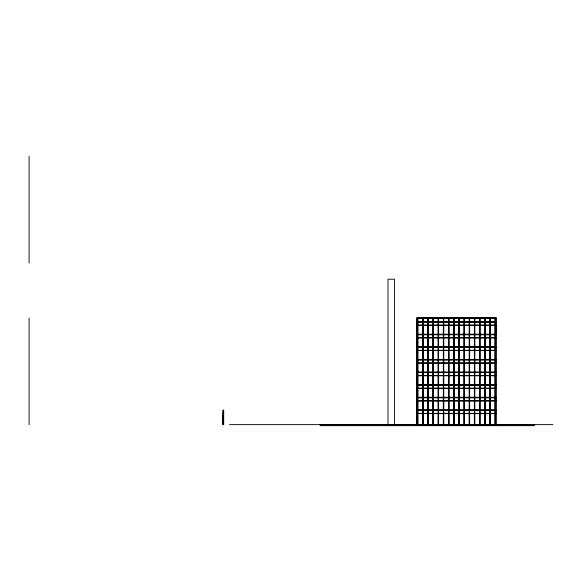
<?xml version="1.0" encoding="UTF-8"?>
<svg xmlns="http://www.w3.org/2000/svg" width="582" height="582" viewBox="0 0 582 582"><rect width="100%" height="100%" fill="white"/><g stroke="black" fill="none" stroke-linecap="round" stroke-linejoin="round"><path stroke-width="0.87" d="M417.098 318.289L417.585 318.289M417.905 318.289L422.627 318.289M423.085 318.289L427.799 318.289M428.257 318.289L432.979 318.289M433.43 318.289L438.151 318.289M438.602 318.289L443.324 318.289M443.775 318.289L448.496 318.289M448.948 318.289L453.669 318.289M454.12 318.289L458.842 318.289M459.293 318.289L464.014 318.289M464.465 318.289L469.187 318.289M469.645 318.289L474.359 318.289M474.817 318.289L479.539 318.289M479.99 318.289L484.711 318.289M485.162 318.289L489.884 318.289M490.335 318.289L495.056 318.289M495.377 318.289L495.864 318.289M417.098 321.584L417.585 321.584M417.905 321.584L422.627 321.584M423.085 321.584L427.799 321.584M428.257 321.584L432.979 321.584M433.43 321.584L438.151 321.584M438.602 321.584L443.324 321.584M443.775 321.584L448.496 321.584M448.948 321.584L453.669 321.584M454.12 321.584L458.842 321.584M459.293 321.584L464.014 321.584M464.465 321.584L469.187 321.584M469.645 321.584L474.359 321.584M474.817 321.584L479.539 321.584M479.99 321.584L484.711 321.584M485.162 321.584L489.884 321.584M490.335 321.584L495.056 321.584M495.377 321.584L495.864 321.584M417.098 321.846L495.864 321.911M417.098 322.166L417.585 322.166M417.905 322.166L422.627 322.166M423.085 322.166L427.799 322.166M428.257 322.166L432.979 322.166M433.43 322.166L438.151 322.166M438.602 322.166L443.324 322.166M443.775 322.166L448.496 322.166M448.948 322.166L453.669 322.166M454.12 322.166L458.842 322.166M459.293 322.166L464.014 322.166M464.465 322.166L469.187 322.166M469.645 322.166L474.359 322.166M474.817 322.166L479.539 322.166M479.99 322.166L484.711 322.166M485.162 322.166L489.884 322.166M490.335 322.166L495.056 322.166M495.377 322.166L495.864 322.166M417.098 325.076L417.585 325.076M417.905 325.076L422.627 325.076M423.085 325.076L427.799 325.076M428.257 325.076L432.979 325.076M433.43 325.076L438.151 325.076M438.602 325.076L443.324 325.076M443.775 325.076L448.496 325.076M448.948 325.076L453.669 325.076M454.12 325.076L458.842 325.076M459.293 325.076L464.014 325.076M464.465 325.076L469.187 325.076M469.645 325.076L474.359 325.076M474.817 325.076L479.539 325.076M479.99 325.076L484.711 325.076M485.162 325.076L489.884 325.076M490.335 325.076L495.056 325.076M495.377 325.076L495.864 325.076M417.098 325.338L417.563 325.338L417.563 318.034M417.905 325.338L422.627 325.338M423.085 325.338L427.799 325.338M428.257 325.338L432.979 325.338M433.43 325.338L438.151 325.338M438.602 325.338L443.324 325.338M443.775 325.338L448.496 325.338M448.948 325.338L453.669 325.338M454.12 325.338L458.842 325.338M459.293 325.338L464.014 325.338M464.465 325.338L469.187 325.338M469.645 325.338L474.359 325.338M474.817 325.338L479.539 325.338M479.99 325.338L484.711 325.338M485.162 325.338L489.884 325.338M490.335 325.338L495.056 325.338M495.864 325.338L495.398 325.076M495.799 325.694L495.413 325.629M495.799 325.949L495.413 325.949L495.799 326.015M495.799 326.276L495.413 326.276L495.799 326.342M495.799 326.662L495.413 326.597M495.799 326.924L495.413 326.924L495.799 326.989M495.799 327.571L495.413 327.637M495.799 328.219L495.413 328.219L495.799 328.277M495.799 328.539L495.413 328.604M495.799 328.859L495.413 328.859L495.799 328.925M495.799 329.186L495.413 329.186L495.799 329.252M495.799 329.507L495.413 329.572M495.799 329.834L495.413 329.834L495.799 329.899M495.799 330.547L495.413 330.547M495.799 331.129L495.413 331.129L495.799 331.187M495.799 331.514L495.413 331.449M495.799 331.769L495.413 331.769L495.799 331.835M495.799 332.096L495.413 332.096L495.799 332.162M495.799 332.417L495.413 332.482M495.799 332.744L495.413 332.744L495.799 332.809M495.799 333.391L495.413 333.457M495.799 334.039L495.398 334.781M417.098 334.199L417.563 334.199L417.563 337.946L417.098 337.946M417.905 334.199L422.627 334.199M423.085 334.199L427.799 334.199M428.257 334.199L432.979 334.199M433.43 334.199L438.151 334.199M438.602 334.199L443.324 334.199M443.775 334.199L448.496 334.199M448.948 334.199L453.669 334.199M454.12 334.199L458.842 334.199M459.293 334.199L464.014 334.199M464.465 334.199L469.187 334.199M469.645 334.199L474.359 334.199M474.817 334.199L479.539 334.199M479.99 334.199L484.711 334.199M485.162 334.199L489.884 334.199M490.335 334.199L495.056 334.199M495.398 334.199L495.864 334.199M417.098 334.519L495.864 334.454M417.098 334.781L417.585 334.781M417.905 334.781L422.627 334.781M423.085 334.781L427.799 334.781M428.257 334.781L432.979 334.781M433.43 334.781L438.151 334.781M438.602 334.781L443.324 334.781M443.775 334.781L448.496 334.781M448.948 334.781L453.669 334.781M454.12 334.781L458.842 334.781M459.293 334.781L464.014 334.781M464.465 334.781L469.187 334.781M469.645 334.781L474.359 334.781M474.817 334.781L479.539 334.781M479.99 334.781L484.711 334.781M485.162 334.781L489.884 334.781M490.335 334.781L495.056 334.781M495.377 334.781L495.864 334.781M417.098 337.691L417.585 337.691M417.905 337.691L422.627 337.691M423.085 337.691L427.799 337.691M428.257 337.691L432.979 337.691M433.43 337.691L438.151 337.691M438.602 337.691L443.324 337.691M443.775 337.691L448.496 337.691M448.948 337.691L453.669 337.691M454.12 337.691L458.842 337.691M459.293 337.691L464.014 337.691M464.465 337.691L469.187 337.691M469.645 337.691L474.359 337.691M474.817 337.691L479.539 337.691M479.99 337.691L484.711 337.691M485.162 337.691L489.884 337.691M490.335 337.691L495.056 337.691M495.377 337.691L495.864 337.691M417.905 337.946L422.627 337.946M423.085 337.946L427.799 337.946M428.257 337.946L432.979 337.946M433.43 337.946L438.151 337.946M438.602 337.946L443.324 337.946M443.775 337.946L448.496 337.946M448.948 337.946L453.669 337.946M454.12 337.946L458.842 337.946M459.293 337.946L464.014 337.946M464.465 337.946L469.187 337.946M469.645 337.946L474.359 337.946M474.817 337.946L479.539 337.946M479.99 337.946L484.711 337.946M485.162 337.946L489.884 337.946M490.335 337.946L495.056 337.946M495.864 337.946L495.398 337.691M417.098 346.807L417.563 346.807L417.563 350.56L417.098 350.56M417.905 346.807L422.627 346.807M423.085 346.807L427.799 346.807M428.257 346.807L432.979 346.807M433.43 346.807L438.151 346.807M438.602 346.807L443.324 346.807M443.775 346.807L448.496 346.807M448.948 346.807L453.669 346.807M454.12 346.807L458.842 346.807M459.293 346.807L464.014 346.807M464.465 346.807L469.187 346.807M469.645 346.807L474.359 346.807M474.817 346.807L479.539 346.807M479.99 346.807L484.711 346.807M485.162 346.807L489.884 346.807M490.335 346.807L495.056 346.807M495.864 346.807L495.398 347.389M417.098 347.068L495.864 347.068M417.098 347.389L417.585 347.389M417.905 347.389L422.627 347.389M423.085 347.389L427.799 347.389M428.257 347.389L432.979 347.389M433.43 347.389L438.151 347.389M438.602 347.389L443.324 347.389M443.775 347.389L448.496 347.389M448.948 347.389L453.669 347.389M454.12 347.389L458.842 347.389M459.293 347.389L464.014 347.389M464.465 347.389L469.187 347.389M469.645 347.389L474.359 347.389M474.817 347.389L479.539 347.389M479.99 347.389L484.711 347.389M485.162 347.389L489.884 347.389M490.335 347.389L495.056 347.389M495.377 347.389L495.864 347.389M417.098 350.299L417.585 350.299M417.905 350.299L422.627 350.299M423.085 350.299L427.799 350.299M428.257 350.299L432.979 350.299M433.43 350.299L438.151 350.299M438.602 350.299L443.324 350.299M443.775 350.299L448.496 350.299M448.948 350.299L453.669 350.299M454.12 350.299L458.842 350.299M459.293 350.299L464.014 350.299M464.465 350.299L469.187 350.299M469.645 350.299L474.359 350.299M474.817 350.299L479.539 350.299M479.99 350.299L484.711 350.299M485.162 350.299L489.884 350.299M490.335 350.299L495.056 350.299M495.377 350.299L495.864 350.299M417.905 350.56L422.627 350.56M423.085 350.56L427.799 350.56M428.257 350.56L432.979 350.56M433.43 350.56L438.151 350.56M438.602 350.56L443.324 350.56M443.775 350.56L448.496 350.56M448.948 350.56L453.669 350.56M454.12 350.56L458.842 350.56M459.293 350.56L464.014 350.56M464.465 350.56L469.187 350.56M469.645 350.56L474.359 350.56M474.817 350.56L479.539 350.56M479.99 350.56L484.711 350.56M485.162 350.56L489.884 350.56M490.335 350.56L495.056 350.56M495.864 350.56L495.398 350.299M417.098 359.414L417.563 359.414L417.563 363.168L417.098 363.168M417.905 359.414L422.627 359.414M423.085 359.414L427.799 359.414M428.257 359.414L432.979 359.414M433.43 359.414L438.151 359.414M438.602 359.414L443.324 359.414M443.775 359.414L448.496 359.414M448.948 359.414L453.669 359.414M454.12 359.414L458.842 359.414M459.293 359.414L464.014 359.414M464.465 359.414L469.187 359.414M469.645 359.414L474.359 359.414M474.817 359.414L479.539 359.414M479.99 359.414L484.711 359.414M485.162 359.414L489.884 359.414M490.335 359.414L495.056 359.414M495.864 359.414L495.398 359.996M417.098 359.741L495.864 359.676M417.098 359.996L417.585 359.996M417.905 359.996L422.627 359.996M423.085 359.996L427.799 359.996M428.257 359.996L432.979 359.996M433.43 359.996L438.151 359.996M438.602 359.996L443.324 359.996M443.775 359.996L448.496 359.996M448.948 359.996L453.669 359.996M454.12 359.996L458.842 359.996M459.293 359.996L464.014 359.996M464.465 359.996L469.187 359.996M469.645 359.996L474.359 359.996M474.817 359.996L479.539 359.996M479.99 359.996L484.711 359.996M485.162 359.996L489.884 359.996M490.335 359.996L495.056 359.996M495.377 359.996L495.864 359.996M417.098 362.906L417.585 362.906M417.905 362.906L422.627 362.906M423.085 362.906L427.799 362.906M428.257 362.906L432.979 362.906M433.43 362.906L438.151 362.906M438.602 362.906L443.324 362.906M443.775 362.906L448.496 362.906M448.948 362.906L453.669 362.906M454.12 362.906L458.842 362.906M459.293 362.906L464.014 362.906M464.465 362.906L469.187 362.906M469.645 362.906L474.359 362.906M474.817 362.906L479.539 362.906M479.99 362.906L484.711 362.906M485.162 362.906L489.884 362.906M490.335 362.906L495.056 362.906M495.377 362.906L495.864 362.906M417.905 363.168L422.627 363.168M423.085 363.168L427.799 363.168M428.257 363.168L432.979 363.168M433.43 363.168L438.151 363.168M438.602 363.168L443.324 363.168M443.775 363.168L448.496 363.168M448.948 363.168L453.669 363.168M454.12 363.168L458.842 363.168M459.293 363.168L464.014 363.168M464.465 363.168L469.187 363.168M469.645 363.168L474.359 363.168M474.817 363.168L479.539 363.168M479.99 363.168L484.711 363.168M485.162 363.168L489.884 363.168M490.335 363.168L495.056 363.168M495.864 363.168L495.398 362.906M417.098 372.029L417.563 372.029L417.563 375.776L417.098 375.776M417.905 372.029L422.627 372.029M423.085 372.029L427.799 372.029M428.257 372.029L432.979 372.029M433.43 372.029L438.151 372.029M438.602 372.029L443.324 372.029M443.775 372.029L448.496 372.029M448.948 372.029L453.669 372.029M454.12 372.029L458.842 372.029M459.293 372.029L464.014 372.029M464.465 372.029L469.187 372.029M469.645 372.029L474.359 372.029M474.817 372.029L479.539 372.029M479.99 372.029L484.711 372.029M485.162 372.029L489.884 372.029M490.335 372.029L495.056 372.029M495.864 372.029L495.398 372.611M417.098 372.349L495.864 372.349M417.098 372.611L417.585 372.611M417.905 372.611L422.627 372.611M423.085 372.611L427.799 372.611M428.257 372.611L432.979 372.611M433.43 372.611L438.151 372.611M438.602 372.611L443.324 372.611M443.775 372.611L448.496 372.611M448.948 372.611L453.669 372.611M454.12 372.611L458.842 372.611M459.293 372.611L464.014 372.611M464.465 372.611L469.187 372.611M469.645 372.611L474.359 372.611M474.817 372.611L479.539 372.611M479.99 372.611L484.711 372.611M485.162 372.611L489.884 372.611M490.335 372.611L495.056 372.611M495.377 372.611L495.864 372.611M417.098 375.521L417.585 375.521M417.905 375.521L422.627 375.521M423.085 375.521L427.799 375.521M428.257 375.521L432.979 375.521M433.43 375.521L438.151 375.521M438.602 375.521L443.324 375.521M443.775 375.521L448.496 375.521M448.948 375.521L453.669 375.521M454.12 375.521L458.842 375.521M459.293 375.521L464.014 375.521M464.465 375.521L469.187 375.521M469.645 375.521L474.359 375.521M474.817 375.521L479.539 375.521M479.99 375.521L484.711 375.521M485.162 375.521L489.884 375.521M490.335 375.521L495.056 375.521M495.377 375.521L495.864 375.521M417.905 375.776L422.627 375.776M423.085 375.776L427.799 375.776M428.257 375.776L432.979 375.776M433.43 375.776L438.151 375.776M438.602 375.776L443.324 375.776M443.775 375.776L448.496 375.776M448.948 375.776L453.669 375.776M454.12 375.776L458.842 375.776M459.293 375.776L464.014 375.776M464.465 375.776L469.187 375.776M469.645 375.776L474.359 375.776M474.817 375.776L479.539 375.776M479.99 375.776L484.711 375.776M485.162 375.776L489.884 375.776M490.335 375.776L495.056 375.776M495.864 375.776L495.398 375.521M417.098 384.637L417.563 384.637L417.563 388.39L417.098 388.39M417.905 384.637L422.627 384.637M423.085 384.637L427.799 384.637M428.257 384.637L432.979 384.637M433.43 384.637L438.151 384.637M438.602 384.637L443.324 384.637M443.775 384.637L448.496 384.637M448.948 384.637L453.669 384.637M454.12 384.637L458.842 384.637M459.293 384.637L464.014 384.637M464.465 384.637L469.187 384.637M469.645 384.637L474.359 384.637M474.817 384.637L479.539 384.637M479.99 384.637L484.711 384.637M485.162 384.637L489.884 384.637M490.335 384.637L495.056 384.637M495.864 384.637L495.398 385.219M417.098 384.898L495.864 384.964M417.098 385.219L417.585 385.219M417.905 385.219L422.627 385.219M423.085 385.219L427.799 385.219M428.257 385.219L432.979 385.219M433.43 385.219L438.151 385.219M438.602 385.219L443.324 385.219M443.775 385.219L448.496 385.219M448.948 385.219L453.669 385.219M454.12 385.219L458.842 385.219M459.293 385.219L464.014 385.219M464.465 385.219L469.187 385.219M469.645 385.219L474.359 385.219M474.817 385.219L479.539 385.219M479.99 385.219L484.711 385.219M485.162 385.219L489.884 385.219M490.335 385.219L495.056 385.219M495.377 385.219L495.864 385.219M417.098 388.129L417.585 388.129M417.905 388.129L422.627 388.129M423.085 388.129L427.799 388.129M428.257 388.129L432.979 388.129M433.43 388.129L438.151 388.129M438.602 388.129L443.324 388.129M443.775 388.129L448.496 388.129M448.948 388.129L453.669 388.129M454.12 388.129L458.842 388.129M459.293 388.129L464.014 388.129M464.465 388.129L469.187 388.129M469.645 388.129L474.359 388.129M474.817 388.129L479.539 388.129M479.99 388.129L484.711 388.129M485.162 388.129L489.884 388.129M490.335 388.129L495.056 388.129M495.377 388.129L495.864 388.129M417.905 388.39L422.627 388.39M423.085 388.39L427.799 388.39M428.257 388.39L432.979 388.39M433.43 388.39L438.151 388.39M438.602 388.39L443.324 388.39M443.775 388.39L448.496 388.39M448.948 388.39L453.669 388.39M454.12 388.39L458.842 388.39M459.293 388.39L464.014 388.39M464.465 388.39L469.187 388.39M469.645 388.39L474.359 388.39M474.817 388.39L479.539 388.39M479.99 388.39L484.711 388.39M485.162 388.39L489.884 388.39M490.335 388.39L495.056 388.39M495.864 388.39L495.398 388.129M417.098 397.244L417.563 397.244L417.563 400.998L417.098 400.998M417.905 397.244L422.627 397.244M423.085 397.244L427.799 397.244M428.257 397.244L432.979 397.244M433.43 397.244L438.151 397.244M438.602 397.244L443.324 397.244M443.775 397.244L448.496 397.244M448.948 397.244L453.669 397.244M454.12 397.244L458.842 397.244M459.293 397.244L464.014 397.244M464.465 397.244L469.187 397.244M469.645 397.244L474.359 397.244M474.817 397.244L479.539 397.244M479.99 397.244L484.711 397.244M485.162 397.244L489.884 397.244M490.335 397.244L495.056 397.244M495.864 397.244L495.398 397.826M417.098 397.571L495.864 397.506M417.098 397.826L417.585 397.826M417.905 397.826L422.627 397.826M423.085 397.826L427.799 397.826M428.257 397.826L432.979 397.826M433.43 397.826L438.151 397.826M438.602 397.826L443.324 397.826M443.775 397.826L448.496 397.826M448.948 397.826L453.669 397.826M454.12 397.826L458.842 397.826M459.293 397.826L464.014 397.826M464.465 397.826L469.187 397.826M469.645 397.826L474.359 397.826M474.817 397.826L479.539 397.826M479.99 397.826L484.711 397.826M485.162 397.826L489.884 397.826M490.335 397.826L495.056 397.826M495.377 397.826L495.864 397.826M417.098 400.736L417.585 400.736M417.905 400.736L422.627 400.736M423.085 400.736L427.799 400.736M428.257 400.736L432.979 400.736M433.43 400.736L438.151 400.736M438.602 400.736L443.324 400.736M443.775 400.736L448.496 400.736M448.948 400.736L453.669 400.736M454.12 400.736L458.842 400.736M459.293 400.736L464.014 400.736M464.465 400.736L469.187 400.736M469.645 400.736L474.359 400.736M474.817 400.736L479.539 400.736M479.99 400.736L484.711 400.736M485.162 400.736L489.884 400.736M490.335 400.736L495.056 400.736M495.377 400.736L495.864 400.736M417.905 400.998L422.627 400.998M423.085 400.998L427.799 400.998M428.257 400.998L432.979 400.998M433.43 400.998L438.151 400.998M438.602 400.998L443.324 400.998M443.775 400.998L448.496 400.998M448.948 400.998L453.669 400.998M454.12 400.998L458.842 400.998M459.293 400.998L464.014 400.998M464.465 400.998L469.187 400.998M469.645 400.998L474.359 400.998M474.817 400.998L479.539 400.998M479.99 400.998L484.711 400.998M485.162 400.998L489.884 400.998M490.335 400.998L495.056 400.998M495.864 400.998L495.398 400.736M417.098 409.859L417.563 409.859L417.563 413.606L417.098 413.606M417.905 409.859L422.627 409.859M423.085 409.859L427.799 409.859M428.257 409.859L432.979 409.859M433.43 409.859L438.151 409.859M438.602 409.859L443.324 409.859M443.775 409.859L448.496 409.859M448.948 409.859L453.669 409.859M454.12 409.859L458.842 409.859M459.293 409.859L464.014 409.859M464.465 409.859L469.187 409.859M469.645 409.859L474.359 409.859M474.817 409.859L479.539 409.859M479.99 409.859L484.711 409.859M485.162 409.859L489.884 409.859M490.335 409.859L495.056 409.859M495.864 409.859L495.398 410.441M417.098 410.114L495.864 410.179M223.102 410.47L223.583 410.47M417.098 410.441L417.585 410.441M417.905 410.441L422.627 410.441M423.085 410.441L427.799 410.441M428.257 410.441L432.979 410.441M433.43 410.441L438.151 410.441M438.602 410.441L443.324 410.441M443.775 410.441L448.496 410.441M448.948 410.441L453.669 410.441M454.12 410.441L458.842 410.441M459.293 410.441L464.014 410.441M464.465 410.441L469.187 410.441M469.645 410.441L474.359 410.441M474.817 410.441L479.539 410.441M479.99 410.441L484.711 410.441M485.162 410.441L489.884 410.441M490.335 410.441L495.056 410.441M495.377 410.441L495.864 410.441M223.102 412.151L223.684 412.151M223.102 412.412L223.583 412.412M223.102 413.38L223.583 413.38M417.098 413.351L417.585 413.351M417.905 413.351L422.627 413.351M423.085 413.351L427.799 413.351M428.257 413.351L432.979 413.351M433.43 413.351L438.151 413.351M438.602 413.351L443.324 413.351M443.775 413.351L448.496 413.351M448.948 413.351L453.669 413.351M454.12 413.351L458.842 413.351M459.293 413.351L464.014 413.351M464.465 413.351L469.187 413.351M469.645 413.351L474.359 413.351M474.817 413.351L479.539 413.351M479.99 413.351L484.711 413.351M485.162 413.351L489.884 413.351M490.335 413.351L495.056 413.351M495.377 413.351L495.864 413.351M417.905 413.606L422.627 413.606M423.085 413.606L427.799 413.606M428.257 413.606L432.979 413.606M433.43 413.606L438.151 413.606M438.602 413.606L443.324 413.606M443.775 413.606L448.496 413.606M448.948 413.606L453.669 413.606M454.12 413.606L458.842 413.606M459.293 413.606L464.014 413.606M464.465 413.606L469.187 413.606M469.645 413.606L474.359 413.606M474.817 413.606L479.539 413.606M479.99 413.606L484.711 413.606M485.162 413.606L489.884 413.606M490.335 413.606L495.056 413.606M495.864 413.606L495.398 413.351M223.102 413.642L223.568 413.642M223.102 415.322L223.583 415.322M223.102 415.577L223.568 415.577L223.568 410.215M223.168 415.868L223.553 415.868L223.168 415.934M223.168 416.261L223.553 416.261M417.098 416.392L417.563 416.392L417.098 416.647M223.102 416.421L223.568 416.421L223.102 416.683M223.168 416.581L223.553 416.581M223.168 416.843L223.553 416.843L223.168 416.908M223.168 417.163L223.553 417.229M223.168 417.49L223.553 417.49L223.168 417.556M223.168 417.811L223.553 417.811L223.168 417.876M223.168 418.138L223.553 418.138M223.168 418.778L223.553 418.778L223.168 418.844M223.168 419.105L223.553 419.171M223.168 419.426L223.553 419.426L223.168 419.491M223.168 419.753L223.553 419.753L223.168 419.818M223.168 420.073L223.553 420.073M223.168 420.4L223.553 420.4L223.168 420.466M223.684 420.721L222.877 420.721L223.684 420.881M223.102 421.142L223.583 421.142M223.168 421.688L223.553 421.688M223.168 421.754L223.553 421.754M223.168 422.015L223.553 422.015M223.168 422.336L223.553 422.336M223.168 422.401L223.553 422.401M223.168 422.663L223.553 422.663M223.168 422.728L223.553 422.728M223.168 423.049L223.553 422.983M223.168 423.31L223.553 423.31M223.168 423.376L223.553 423.376M223.168 423.631L223.553 423.631M223.168 423.696L223.553 423.696M223.168 424.016L223.553 423.958M417.098 424.409L417.563 424.664M417.905 424.409L422.627 424.409M423.085 424.409L427.799 424.409M428.257 424.409L432.979 424.409M433.43 424.409L438.151 424.409M438.602 424.409L443.324 424.409M443.775 424.409L448.496 424.409M448.948 424.409L453.669 424.409M454.12 424.409L458.842 424.409M459.293 424.409L464.014 424.409M464.465 424.409L469.187 424.409M469.645 424.409L474.359 424.409M474.817 424.409L479.539 424.409M479.99 424.409L484.711 424.409M485.162 424.409L489.884 424.409M490.335 424.409L495.056 424.409M495.864 424.409L495.398 424.664M223.102 424.438L223.583 424.438M229.57 424.634L552.9 424.634M320.1 424.7L534.662 424.7M320.1 425.668L534.662 425.668M495.959 318.034L495.959 424.664M495.864 317.998L495.864 424.7M495.719 318.289L495.733 321.584M495.733 322.166L495.719 325.076M495.733 325.338L495.66 334.199M495.719 334.781L495.719 337.691M495.733 337.946L495.66 346.807M495.719 347.389L495.719 350.299M495.733 350.56L495.66 359.414M495.733 359.996L495.733 362.906M495.66 363.168L495.733 372.029M495.733 372.611L495.733 375.521M495.733 375.776L495.66 384.637M495.719 385.219L495.733 388.129M495.66 388.39L495.66 397.244M495.719 397.826L495.733 400.736M495.733 400.998L495.66 409.859M495.719 410.441L495.719 413.351M495.66 413.606L495.66 424.409M495.544 318.289L495.544 321.584M495.544 322.166L495.544 325.076M495.544 334.781L495.544 337.691M495.544 347.389L495.544 350.299M495.544 359.996L495.544 362.906M495.544 372.611L495.544 375.521M495.544 385.219L495.544 388.129M495.544 397.826L495.544 400.736M495.544 410.441L495.544 413.351M495.398 321.584L495.398 322.166M495.056 318.034L495.056 424.664M494.795 424.7L494.795 425.507L418.167 425.507L418.167 424.7M490.335 318.034L490.335 424.664M490.146 317.867L490.073 424.664M489.884 318.034L489.884 424.664M485.162 318.034L485.162 424.664M484.973 317.867L484.966 424.664M484.893 317.867L484.901 424.664M484.711 318.034L484.711 424.664M479.99 318.034L479.99 424.664M479.801 317.867L479.794 424.664M479.721 317.867L479.728 424.664M479.539 318.034L479.539 424.664M474.817 318.034L474.817 424.664M474.628 317.867L474.556 424.664M474.359 318.034L474.359 424.664M469.645 318.034L469.645 424.664M469.187 318.034L469.187 424.664M464.465 318.034L464.465 424.664M464.014 318.034L464.014 424.664M459.293 318.034L459.293 424.664M459.031 317.867L459.103 424.664M458.842 318.034L458.842 424.664M454.12 318.034L454.12 424.664M453.931 317.867L453.931 424.664M453.858 317.867L453.865 424.664M453.669 318.034L453.669 424.664M448.948 318.034L448.948 424.664M448.758 317.867L448.751 424.664M448.686 317.867L448.693 424.664M448.496 318.034L448.496 424.664M443.775 318.034L443.775 424.664M443.513 317.867L443.579 424.664M443.324 318.034L443.324 424.664M438.602 318.034L438.602 424.664M438.413 317.867L438.406 424.664M438.333 317.867L438.341 424.664M438.151 318.034L438.151 424.664M433.43 318.034L433.43 424.664M433.241 317.867L433.234 424.664M433.161 317.867L433.168 424.664M432.979 318.034L432.979 424.664M428.257 318.034L428.257 424.664M428.068 317.867L427.996 424.664M427.799 318.034L427.799 424.664M423.085 318.034L423.085 424.664M422.627 318.034L422.627 424.664M417.905 318.034L417.905 424.664M417.68 317.867L417.68 424.7M417.425 318.289L417.425 321.584M417.425 322.166L417.425 325.076M417.425 334.781L417.425 337.691M417.425 347.389L417.425 350.299M417.425 359.996L417.425 362.906M417.425 372.611L417.425 375.521M417.425 385.219L417.425 388.129M417.425 397.826L417.425 400.736M417.425 410.441L417.425 413.351M417.309 325.338L417.309 334.199M417.309 337.946L417.309 346.807M417.309 350.56L417.309 359.414M417.309 363.168L417.309 372.029M417.309 375.776L417.309 384.637M417.309 388.39L417.309 397.244M417.309 400.998L417.309 409.859M417.309 413.606L417.309 424.409L417.229 413.606M417.229 318.289L417.229 321.584M417.229 322.166L417.229 325.076M417.229 325.338L417.229 334.199M417.25 334.781L417.229 337.691M417.229 337.946L417.229 346.807M417.229 347.389L417.25 350.299M417.229 350.56L417.229 359.414M417.25 359.996L417.229 362.906M417.229 363.168L417.229 372.029M417.229 372.611L417.25 375.521M417.229 375.776L417.229 384.637M417.25 385.219L417.25 388.129M417.229 388.39L417.229 397.244M417.229 397.826L417.229 400.736M417.229 400.998L417.229 409.859M417.25 410.441L417.229 413.351M417.098 317.998L417.098 424.7M417.003 318.034L417.003 424.664M394.465 424.7L394.465 279.2L387.998 279.2L387.998 424.7M223.553 420.721L223.568 424.7M223.423 410.47L223.423 415.322M223.423 421.142L223.423 424.438M223.306 413.642L223.306 424.438M223.226 410.47L223.248 424.438M29.1 156.332L29.1 262.999M29.1 317.998L29.1 424.664M496.09 317.867L416.872 318.034L496.09 317.867M495.799 327.244L495.413 327.244L495.799 327.31M495.799 327.892L495.413 327.892L495.799 327.957M495.799 330.154L495.413 330.154L495.799 330.22M495.799 330.802L495.413 330.802L495.799 330.867M495.799 333.064L495.413 333.064L495.799 333.13M495.799 333.712L495.413 333.712L495.799 333.777M223.684 410.215L223.102 410.215L223.102 424.7L223.684 424.7L223.684 410.215M223.553 418.458L223.168 418.458L223.553 418.523M223.553 421.368L223.168 421.368L223.553 421.433M223.553 424.278L223.168 424.278L223.553 424.343M495.282 424.7L495.282 317.867L495.253 424.664M469.448 424.664L469.456 317.867L469.383 424.664M464.276 424.664L464.283 317.867L464.21 424.664M422.888 424.664L422.896 317.867L422.823 424.664"/></g></svg>
